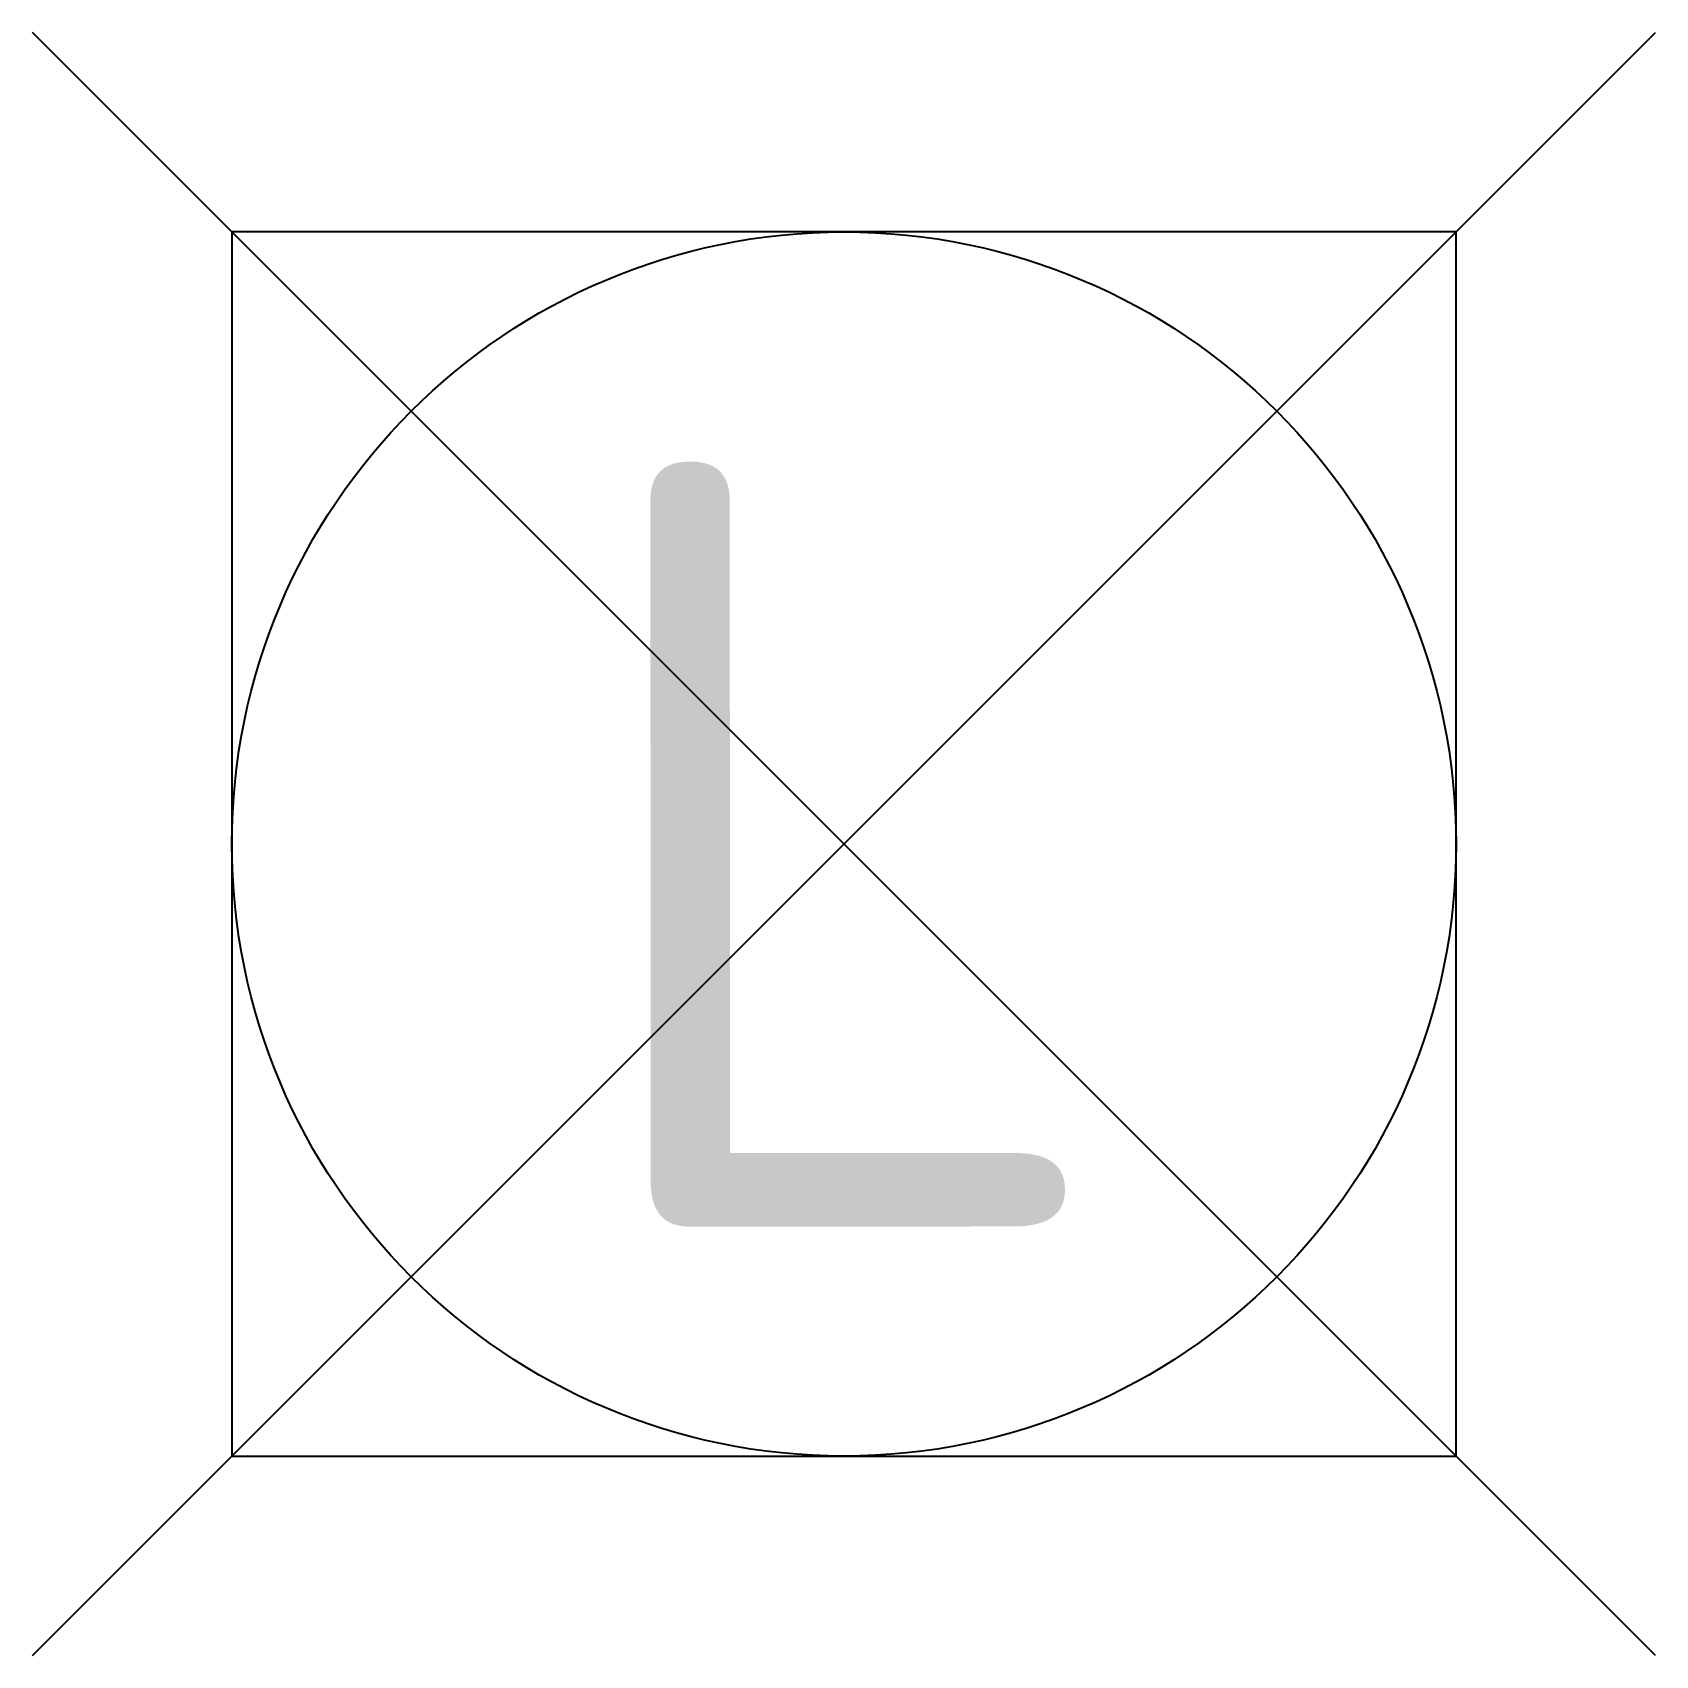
# Model space of a CAD drawing. Extents: x -2.65 to 2.65, y -2.65 to 2.65.
import ezdxf
from ezdxf.enums import TextEntityAlignment as Align

# ---------------------------------------------------------------- set-up
doc = ezdxf.new("R2010")
doc.units = 0
doc.header["$LTSCALE"] = 0.2
doc.styles.add('NLCS-ISO', font='isocpeur.ttf')

msp = doc.modelspace()

# ---------------------------------------------------------------- linework, layer by layer
for p, q in [((-2.6517, -2.6517), (2.6517, 2.6517)), ((2.6517, -2.6517), (-2.6517, 2.6517))]:
    msp.add_line(p, q)
msp.add_lwpolyline([(-2, -2), (2, -2), (2, 2), (-2, 2)], close=True)
msp.add_circle((0, 0), 2)

# ---------------------------------------------------------------- texts
at = {"style": 'NLCS-ISO'}
msp.add_text('L', height=2.5, rotation=0.0285, dxfattribs=at).set_placement((0, 0), align=Align.MIDDLE_CENTER)

doc.saveas('drawing.dxf')
